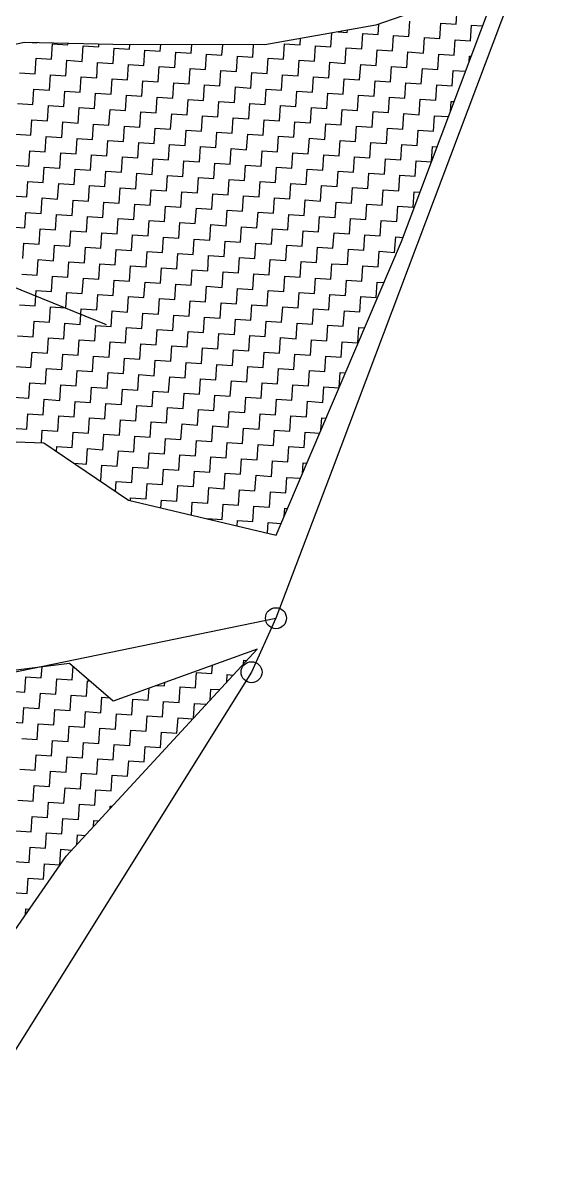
# Model space of a CAD drawing. Header units: metres. Extents: x 286068 to 287358, y 2005630 to 2007098.
# Drawn here: x 287147.8 to 287256.3, y 2006240.5 to 2006479.6 of the extents above; entities that cross this region are included whole.
import ezdxf

# ---------------------------------------------------------------- set-up
doc = ezdxf.new("R2010")
doc.units = ezdxf.units.M
for name, color, linetype in [('POLY_HATCH', 12, 'Continuous'), ('POLY_PARCEL', 6, 'Continuous'), ('V_BOUND_LINE', 7, 'Continuous')]:
    doc.layers.add(name, color=color, linetype=linetype)

msp = doc.modelspace()

# ---------------------------------------------------------------- linework, layer by layer
msp.add_lwpolyline([(287106.98, 2006439.87), (287165.39, 2006416.13)])
for centre in [(287201.12, 2006354.37), (287195.98, 2006343.01)]:
    msp.add_circle(centre, 2.21)
at = {"layer": 'POLY_HATCH'}
for p, q in [((287244.48, 2006486.91), (287222.11, 2006479.09)), ((287227.54, 2006433.61), (287246.22, 2006483.33)), ((287222.11, 2006479.09), (287198.77, 2006474.98)), ((287148.22, 2006475.5), (287110.46, 2006467.5)), ((287166.81, 2006475.08), (287148.22, 2006475.5)), ((287198.77, 2006474.98), (287166.81, 2006475.08)), ((287201.18, 2006371.86), (287227.54, 2006433.61)), ((287139.78, 2006391.71), (287152.29, 2006391.29)), ((287152.29, 2006391.29), (287170.1, 2006379.18)), ((287170.1, 2006379.18), (287201.18, 2006371.86)), ((287156.99, 2006304.29), (287197.16, 2006347.86)), ((287197.16, 2006347.86), (287166.89, 2006336.93)), ((287157.71, 2006344.82), (287116.91, 2006339.84)), ((287166.89, 2006336.93), (287157.71, 2006344.82)), ((287146.25, 2006288.83), (287156.99, 2006304.29))]:
    msp.add_line(p, q, dxfattribs=at)
at = {"layer": 'POLY_HATCH', "linetype": 'Continuous'}
for p, q in [((287239.04, 2006479.31), (287239.25, 2006482.56)), ((287222.61, 2006477.15), (287222.75, 2006479.32)), ((287229.09, 2006476.72), (287229.31, 2006479.96)), ((287235.58, 2006476.29), (287235.79, 2006479.53)), ((287235.79, 2006479.53), (287239.04, 2006479.31)), ((287212.67, 2006474.55), (287212.86, 2006477.46)), ((287214.23, 2006477.7), (287216.13, 2006477.58)), ((287216.13, 2006477.58), (287216.16, 2006478.04)), ((287219.15, 2006474.12), (287219.37, 2006477.36)), ((287219.37, 2006477.36), (287222.61, 2006477.15)), ((287225.64, 2006473.69), (287225.85, 2006476.93)), ((287225.85, 2006476.93), (287229.09, 2006476.72)), ((287242.06, 2006475.86), (287242.28, 2006479.1)), ((287242.28, 2006479.1), (287244.57, 2006478.95)), ((287149.83, 2006475.47), (287150.86, 2006475.4)), ((287150.86, 2006475.4), (287150.86, 2006475.44)), ((287153.89, 2006471.94), (287154.1, 2006475.18)), ((287154.1, 2006475.18), (287157.34, 2006474.97)), ((287157.34, 2006474.97), (287157.37, 2006475.29)), ((287160.37, 2006471.51), (287160.59, 2006474.75)), ((287160.59, 2006474.75), (287163.83, 2006474.54)), ((287163.83, 2006474.54), (287163.87, 2006475.15)), ((287170.31, 2006474.11), (287170.37, 2006475.07)), ((287176.79, 2006473.68), (287176.89, 2006475.05)), ((287183.28, 2006473.25), (287183.4, 2006475.03)), ((287189.76, 2006472.82), (287189.91, 2006475.01)), ((287196.25, 2006472.39), (287196.42, 2006474.99)), ((287202.73, 2006471.96), (287202.94, 2006475.2)), ((287202.94, 2006475.2), (287206.19, 2006474.98)), ((287206.19, 2006474.98), (287206.27, 2006476.3)), ((287209.21, 2006471.52), (287209.43, 2006474.77)), ((287209.43, 2006474.77), (287212.67, 2006474.55)), ((287232.12, 2006473.26), (287232.34, 2006476.5)), ((287232.34, 2006476.5), (287235.58, 2006476.29)), ((287238.6, 2006472.83), (287238.82, 2006476.07)), ((287238.82, 2006476.07), (287242.06, 2006475.86)), ((287150.43, 2006468.92), (287150.64, 2006472.16)), ((287150.64, 2006472.16), (287153.89, 2006471.94)), ((287166.85, 2006471.08), (287167.07, 2006474.32)), ((287167.07, 2006474.32), (287170.31, 2006474.11)), ((287173.34, 2006470.65), (287173.55, 2006473.89)), ((287173.55, 2006473.89), (287176.79, 2006473.68)), ((287179.82, 2006470.22), (287180.04, 2006473.46)), ((287180.04, 2006473.46), (287183.28, 2006473.25)), ((287186.3, 2006469.79), (287186.52, 2006473.03)), ((287186.52, 2006473.03), (287189.76, 2006472.82)), ((287192.79, 2006469.36), (287193, 2006472.6)), ((287193, 2006472.6), (287196.25, 2006472.39)), ((287199.27, 2006468.93), (287199.49, 2006472.17)), ((287199.49, 2006472.17), (287202.73, 2006471.96)), ((287215.7, 2006471.09), (287215.91, 2006474.34)), ((287215.91, 2006474.34), (287219.15, 2006474.12)), ((287222.18, 2006470.66), (287222.4, 2006473.91)), ((287222.4, 2006473.91), (287225.64, 2006473.69)), ((287228.66, 2006470.23), (287228.88, 2006473.48)), ((287228.88, 2006473.48), (287232.12, 2006473.26)), ((287235.15, 2006469.8), (287235.36, 2006473.05)), ((287235.36, 2006473.05), (287238.6, 2006472.83)), ((287241.77, 2006471.5), (287241.85, 2006472.61)), ((287241.85, 2006472.61), (287242.18, 2006472.59)), ((287156.91, 2006468.48), (287157.13, 2006471.73)), ((287157.13, 2006471.73), (287160.37, 2006471.51)), ((287163.4, 2006468.05), (287163.61, 2006471.3)), ((287163.61, 2006471.3), (287166.85, 2006471.08)), ((287169.88, 2006467.62), (287170.1, 2006470.87)), ((287170.1, 2006470.87), (287173.34, 2006470.65)), ((287176.36, 2006467.19), (287176.58, 2006470.44)), ((287176.58, 2006470.44), (287179.82, 2006470.22)), ((287182.85, 2006466.76), (287183.06, 2006470)), ((287183.06, 2006470), (287186.3, 2006469.79)), ((287205.76, 2006468.5), (287205.97, 2006471.74)), ((287205.97, 2006471.74), (287209.21, 2006471.52)), ((287212.24, 2006468.07), (287212.45, 2006471.31)), ((287212.45, 2006471.31), (287215.7, 2006471.09)), ((287218.72, 2006467.64), (287218.94, 2006470.88)), ((287218.94, 2006470.88), (287222.18, 2006470.66)), ((287225.21, 2006467.21), (287225.42, 2006470.45)), ((287225.42, 2006470.45), (287228.66, 2006470.23)), ((287231.69, 2006466.78), (287231.91, 2006470.02)), ((287231.91, 2006470.02), (287235.15, 2006469.8)), ((287147.19, 2006469.13), (287150.43, 2006468.92)), ((287153.46, 2006465.46), (287153.67, 2006468.7)), ((287153.67, 2006468.7), (287156.91, 2006468.48)), ((287159.94, 2006465.03), (287160.16, 2006468.27)), ((287160.16, 2006468.27), (287163.4, 2006468.05)), ((287166.42, 2006464.6), (287166.64, 2006467.84)), ((287166.64, 2006467.84), (287169.88, 2006467.62)), ((287172.91, 2006464.17), (287173.12, 2006467.41)), ((287173.12, 2006467.41), (287176.36, 2006467.19)), ((287189.33, 2006466.33), (287189.55, 2006469.57)), ((287189.55, 2006469.57), (287192.79, 2006469.36)), ((287195.82, 2006465.9), (287196.03, 2006469.14)), ((287196.03, 2006469.14), (287199.27, 2006468.93)), ((287202.3, 2006465.47), (287202.51, 2006468.71)), ((287202.51, 2006468.71), (287205.76, 2006468.5)), ((287208.78, 2006465.04), (287209, 2006468.28)), ((287209, 2006468.28), (287212.24, 2006468.07)), ((287215.27, 2006464.61), (287215.48, 2006467.85)), ((287215.48, 2006467.85), (287218.72, 2006467.64)), ((287221.75, 2006464.18), (287221.97, 2006467.42)), ((287221.97, 2006467.42), (287225.21, 2006467.21)), ((287238.17, 2006466.35), (287238.39, 2006469.59)), ((287238.39, 2006469.59), (287240.99, 2006469.42)), ((287150, 2006462.43), (287150.21, 2006465.67)), ((287150.21, 2006465.67), (287153.46, 2006465.46)), ((287156.48, 2006462), (287156.7, 2006465.24)), ((287156.7, 2006465.24), (287159.94, 2006465.03)), ((287179.39, 2006463.74), (287179.61, 2006466.98)), ((287179.61, 2006466.98), (287182.85, 2006466.76)), ((287185.87, 2006463.31), (287186.09, 2006466.55)), ((287186.09, 2006466.55), (287189.33, 2006466.33)), ((287192.36, 2006462.88), (287192.57, 2006466.12)), ((287192.57, 2006466.12), (287195.82, 2006465.9)), ((287198.84, 2006462.45), (287199.06, 2006465.69)), ((287199.06, 2006465.69), (287202.3, 2006465.47)), ((287205.33, 2006462.01), (287205.54, 2006465.26)), ((287205.54, 2006465.26), (287208.78, 2006465.04)), ((287228.23, 2006463.75), (287228.45, 2006466.99)), ((287228.45, 2006466.99), (287231.69, 2006466.78)), ((287234.72, 2006463.32), (287234.93, 2006466.56)), ((287234.93, 2006466.56), (287238.17, 2006466.35)), ((287146.76, 2006462.65), (287150, 2006462.43)), ((287162.97, 2006461.57), (287163.18, 2006464.81)), ((287163.18, 2006464.81), (287166.42, 2006464.6)), ((287169.45, 2006461.14), (287169.67, 2006464.38)), ((287169.67, 2006464.38), (287172.91, 2006464.17)), ((287175.93, 2006460.71), (287176.15, 2006463.95)), ((287176.15, 2006463.95), (287179.39, 2006463.74)), ((287182.42, 2006460.28), (287182.63, 2006463.52)), ((287182.63, 2006463.52), (287185.87, 2006463.31)), ((287188.9, 2006459.85), (287189.12, 2006463.09)), ((287189.12, 2006463.09), (287192.36, 2006462.88)), ((287195.38, 2006459.42), (287195.6, 2006462.66)), ((287195.6, 2006462.66), (287198.84, 2006462.45)), ((287211.81, 2006461.58), (287212.02, 2006464.83)), ((287212.02, 2006464.83), (287215.27, 2006464.61)), ((287218.29, 2006461.15), (287218.51, 2006464.4)), ((287218.51, 2006464.4), (287221.75, 2006464.18)), ((287224.78, 2006460.72), (287224.99, 2006463.97)), ((287224.99, 2006463.97), (287228.23, 2006463.75)), ((287231.26, 2006460.29), (287231.48, 2006463.53)), ((287231.48, 2006463.53), (287234.72, 2006463.32)), ((287237.82, 2006460.97), (287237.96, 2006463.1)), ((287237.96, 2006463.1), (287238.6, 2006463.06)), ((287153.03, 2006458.97), (287153.24, 2006462.22)), ((287153.24, 2006462.22), (287156.48, 2006462)), ((287159.51, 2006458.54), (287159.72, 2006461.79)), ((287159.72, 2006461.79), (287162.97, 2006461.57)), ((287165.99, 2006458.11), (287166.21, 2006461.36)), ((287166.21, 2006461.36), (287169.45, 2006461.14)), ((287172.48, 2006457.68), (287172.69, 2006460.92)), ((287172.69, 2006460.92), (287175.93, 2006460.71)), ((287178.96, 2006457.25), (287179.18, 2006460.49)), ((287179.18, 2006460.49), (287182.42, 2006460.28)), ((287201.87, 2006458.99), (287202.08, 2006462.23)), ((287202.08, 2006462.23), (287205.33, 2006462.01)), ((287208.35, 2006458.56), (287208.57, 2006461.8)), ((287208.57, 2006461.8), (287211.81, 2006461.58)), ((287214.84, 2006458.13), (287215.05, 2006461.37)), ((287215.05, 2006461.37), (287218.29, 2006461.15)), ((287221.32, 2006457.7), (287221.53, 2006460.94)), ((287221.53, 2006460.94), (287224.78, 2006460.72)), ((287227.8, 2006457.27), (287228.02, 2006460.51)), ((287228.02, 2006460.51), (287231.26, 2006460.29)), ((287149.57, 2006455.95), (287149.78, 2006459.19)), ((287149.78, 2006459.19), (287153.03, 2006458.97)), ((287156.05, 2006455.52), (287156.27, 2006458.76)), ((287156.27, 2006458.76), (287159.51, 2006458.54)), ((287162.54, 2006455.09), (287162.75, 2006458.33)), ((287162.75, 2006458.33), (287165.99, 2006458.11)), ((287169.02, 2006454.66), (287169.23, 2006457.9)), ((287169.23, 2006457.9), (287172.48, 2006457.68)), ((287185.44, 2006456.82), (287185.66, 2006460.06)), ((287185.66, 2006460.06), (287188.9, 2006459.85)), ((287191.93, 2006456.39), (287192.14, 2006459.63)), ((287192.14, 2006459.63), (287195.38, 2006459.42)), ((287198.41, 2006455.96), (287198.63, 2006459.2)), ((287198.63, 2006459.2), (287201.87, 2006458.99)), ((287204.9, 2006455.53), (287205.11, 2006458.77)), ((287205.11, 2006458.77), (287208.35, 2006458.56)), ((287211.38, 2006455.1), (287211.59, 2006458.34)), ((287211.59, 2006458.34), (287214.84, 2006458.13)), ((287217.86, 2006454.67), (287218.08, 2006457.91)), ((287218.08, 2006457.91), (287221.32, 2006457.7)), ((287234.29, 2006456.84), (287234.5, 2006460.08)), ((287234.5, 2006460.08), (287237.41, 2006459.88)), ((287146.33, 2006456.16), (287149.57, 2006455.95)), ((287152.6, 2006452.49), (287152.81, 2006455.73)), ((287152.81, 2006455.73), (287156.05, 2006455.52)), ((287175.5, 2006454.23), (287175.72, 2006457.47)), ((287175.72, 2006457.47), (287178.96, 2006457.25)), ((287181.99, 2006453.8), (287182.2, 2006457.04)), ((287182.2, 2006457.04), (287185.44, 2006456.82)), ((287188.47, 2006453.37), (287188.69, 2006456.61)), ((287188.69, 2006456.61), (287191.93, 2006456.39)), ((287194.95, 2006452.93), (287195.17, 2006456.18)), ((287195.17, 2006456.18), (287198.41, 2006455.96)), ((287201.44, 2006452.5), (287201.65, 2006455.75)), ((287201.65, 2006455.75), (287204.9, 2006455.53)), ((287207.92, 2006452.07), (287208.14, 2006455.32)), ((287208.14, 2006455.32), (287211.38, 2006455.1)), ((287224.35, 2006454.24), (287224.56, 2006457.48)), ((287224.56, 2006457.48), (287227.8, 2006457.27)), ((287230.83, 2006453.81), (287231.04, 2006457.05)), ((287231.04, 2006457.05), (287234.29, 2006456.84)), ((287159.08, 2006452.06), (287159.29, 2006455.3)), ((287159.29, 2006455.3), (287162.54, 2006455.09)), ((287165.56, 2006451.63), (287165.78, 2006454.87)), ((287165.78, 2006454.87), (287169.02, 2006454.66)), ((287172.05, 2006451.2), (287172.26, 2006454.44)), ((287172.26, 2006454.44), (287175.5, 2006454.23)), ((287178.53, 2006450.77), (287178.75, 2006454.01)), ((287178.75, 2006454.01), (287181.99, 2006453.8)), ((287185.01, 2006450.34), (287185.23, 2006453.58)), ((287185.23, 2006453.58), (287188.47, 2006453.37)), ((287191.5, 2006449.91), (287191.71, 2006453.15)), ((287191.71, 2006453.15), (287194.95, 2006452.93)), ((287214.41, 2006451.64), (287214.62, 2006454.89)), ((287214.62, 2006454.89), (287217.86, 2006454.67)), ((287220.89, 2006451.21), (287221.1, 2006454.46)), ((287221.1, 2006454.46), (287224.35, 2006454.24)), ((287227.37, 2006450.78), (287227.59, 2006454.02)), ((287227.59, 2006454.02), (287230.83, 2006453.81)), ((287233.86, 2006450.44), (287234.07, 2006453.59)), ((287234.07, 2006453.59), (287235.02, 2006453.53)), ((287149.14, 2006449.46), (287149.35, 2006452.71)), ((287149.35, 2006452.71), (287152.6, 2006452.49)), ((287155.62, 2006449.03), (287155.84, 2006452.28)), ((287155.84, 2006452.28), (287159.08, 2006452.06)), ((287162.11, 2006448.6), (287162.32, 2006451.85)), ((287162.32, 2006451.85), (287165.56, 2006451.63)), ((287168.59, 2006448.17), (287168.8, 2006451.41)), ((287168.8, 2006451.41), (287172.05, 2006451.2)), ((287175.07, 2006447.74), (287175.29, 2006450.98)), ((287175.29, 2006450.98), (287178.53, 2006450.77)), ((287181.56, 2006447.31), (287181.77, 2006450.55)), ((287181.77, 2006450.55), (287185.01, 2006450.34)), ((287197.98, 2006449.48), (287198.2, 2006452.72)), ((287198.2, 2006452.72), (287201.44, 2006452.5)), ((287204.46, 2006449.05), (287204.68, 2006452.29)), ((287204.68, 2006452.29), (287207.92, 2006452.07)), ((287210.95, 2006448.62), (287211.16, 2006451.86)), ((287211.16, 2006451.86), (287214.41, 2006451.64)), ((287217.43, 2006448.19), (287217.65, 2006451.43)), ((287217.65, 2006451.43), (287220.89, 2006451.21)), ((287223.92, 2006447.76), (287224.13, 2006451)), ((287224.13, 2006451), (287227.37, 2006450.78)), ((287230.4, 2006447.33), (287230.61, 2006450.57)), ((287230.61, 2006450.57), (287233.83, 2006450.35)), ((287145.9, 2006449.68), (287149.14, 2006449.46)), ((287152.16, 2006446.01), (287152.38, 2006449.25)), ((287152.38, 2006449.25), (287155.62, 2006449.03)), ((287158.65, 2006445.58), (287158.86, 2006448.82)), ((287158.86, 2006448.82), (287162.11, 2006448.6)), ((287165.13, 2006445.15), (287165.35, 2006448.39)), ((287165.35, 2006448.39), (287168.59, 2006448.17)), ((287188.04, 2006446.88), (287188.26, 2006450.12)), ((287188.26, 2006450.12), (287191.5, 2006449.91)), ((287194.52, 2006446.45), (287194.74, 2006449.69)), ((287194.74, 2006449.69), (287197.98, 2006449.48)), ((287201.01, 2006446.02), (287201.22, 2006449.26)), ((287201.22, 2006449.26), (287204.46, 2006449.05)), ((287207.49, 2006445.59), (287207.71, 2006448.83)), ((287207.71, 2006448.83), (287210.95, 2006448.62)), ((287213.97, 2006445.16), (287214.19, 2006448.4)), ((287214.19, 2006448.4), (287217.43, 2006448.19)), ((287148.71, 2006442.98), (287148.92, 2006446.22)), ((287148.92, 2006446.22), (287152.16, 2006446.01)), ((287155.19, 2006442.55), (287155.41, 2006445.79)), ((287155.41, 2006445.79), (287158.65, 2006445.58)), ((287171.62, 2006444.72), (287171.83, 2006447.96)), ((287171.83, 2006447.96), (287175.07, 2006447.74)), ((287178.1, 2006444.29), (287178.31, 2006447.53)), ((287178.31, 2006447.53), (287181.56, 2006447.31)), ((287184.58, 2006443.85), (287184.8, 2006447.1)), ((287184.8, 2006447.1), (287188.04, 2006446.88)), ((287191.07, 2006443.42), (287191.28, 2006446.67)), ((287191.28, 2006446.67), (287194.52, 2006446.45)), ((287197.55, 2006442.99), (287197.77, 2006446.24)), ((287197.77, 2006446.24), (287201.01, 2006446.02)), ((287204.03, 2006442.56), (287204.25, 2006445.81)), ((287204.25, 2006445.81), (287207.49, 2006445.59)), ((287220.46, 2006444.73), (287220.67, 2006447.97)), ((287220.67, 2006447.97), (287223.92, 2006447.76)), ((287226.94, 2006444.3), (287227.16, 2006447.54)), ((287227.16, 2006447.54), (287230.4, 2006447.33)), ((287161.68, 2006442.12), (287161.89, 2006445.36)), ((287161.89, 2006445.36), (287165.13, 2006445.15)), ((287168.16, 2006441.69), (287168.37, 2006444.93)), ((287168.37, 2006444.93), (287171.62, 2006444.72)), ((287174.64, 2006441.26), (287174.86, 2006444.5)), ((287174.86, 2006444.5), (287178.1, 2006444.29)), ((287181.13, 2006440.83), (287181.34, 2006444.07)), ((287181.34, 2006444.07), (287184.58, 2006443.85)), ((287187.61, 2006440.4), (287187.83, 2006443.64)), ((287187.83, 2006443.64), (287191.07, 2006443.42)), ((287210.52, 2006442.13), (287210.73, 2006445.38)), ((287210.73, 2006445.38), (287213.97, 2006445.16)), ((287217, 2006441.7), (287217.22, 2006444.94)), ((287217.22, 2006444.94), (287220.46, 2006444.73)), ((287223.49, 2006441.27), (287223.7, 2006444.51)), ((287223.7, 2006444.51), (287226.94, 2006444.3)), ((287229.97, 2006440.84), (287230.18, 2006444.08)), ((287230.18, 2006444.08), (287231.44, 2006444)), ((287145.47, 2006443.2), (287148.71, 2006442.98)), ((287151.73, 2006439.52), (287151.95, 2006442.77)), ((287151.95, 2006442.77), (287155.19, 2006442.55)), ((287158.22, 2006439.09), (287158.43, 2006442.33)), ((287158.43, 2006442.33), (287161.68, 2006442.12)), ((287164.7, 2006438.66), (287164.92, 2006441.9)), ((287164.92, 2006441.9), (287168.16, 2006441.69)), ((287171.19, 2006438.23), (287171.4, 2006441.47)), ((287171.4, 2006441.47), (287174.64, 2006441.26)), ((287177.67, 2006437.8), (287177.88, 2006441.04)), ((287177.88, 2006441.04), (287181.13, 2006440.83)), ((287194.09, 2006439.97), (287194.31, 2006443.21)), ((287194.31, 2006443.21), (287197.55, 2006442.99)), ((287200.58, 2006439.54), (287200.79, 2006442.78)), ((287200.79, 2006442.78), (287204.03, 2006442.56)), ((287207.06, 2006439.11), (287207.28, 2006442.35)), ((287207.28, 2006442.35), (287210.52, 2006442.13)), ((287213.54, 2006438.68), (287213.76, 2006441.92)), ((287213.76, 2006441.92), (287217, 2006441.7)), ((287220.03, 2006438.25), (287220.24, 2006441.49)), ((287220.24, 2006441.49), (287223.49, 2006441.27)), ((287226.51, 2006437.82), (287226.73, 2006441.06)), ((287226.73, 2006441.06), (287229.97, 2006440.84)), ((287148.28, 2006436.5), (287148.49, 2006439.74)), ((287148.49, 2006439.74), (287151.73, 2006439.52)), ((287154.76, 2006436.07), (287154.98, 2006439.31)), ((287154.98, 2006439.31), (287158.22, 2006439.09)), ((287161.24, 2006435.64), (287161.46, 2006438.88)), ((287161.46, 2006438.88), (287164.7, 2006438.66)), ((287184.15, 2006437.37), (287184.37, 2006440.61)), ((287184.37, 2006440.61), (287187.61, 2006440.4)), ((287190.64, 2006436.94), (287190.85, 2006440.18)), ((287190.85, 2006440.18), (287194.09, 2006439.97)), ((287197.12, 2006436.51), (287197.34, 2006439.75)), ((287197.34, 2006439.75), (287200.58, 2006439.54)), ((287203.6, 2006436.08), (287203.82, 2006439.32)), ((287203.82, 2006439.32), (287207.06, 2006439.11)), ((287210.09, 2006435.65), (287210.3, 2006438.89)), ((287210.3, 2006438.89), (287213.54, 2006438.68)), ((287145.04, 2006436.71), (287148.28, 2006436.5)), ((287151.3, 2006433.04), (287151.52, 2006436.28)), ((287151.52, 2006436.28), (287154.76, 2006436.07)), ((287167.73, 2006435.21), (287167.94, 2006438.45)), ((287167.94, 2006438.45), (287171.19, 2006438.23)), ((287174.21, 2006434.78), (287174.43, 2006438.02)), ((287174.43, 2006438.02), (287177.67, 2006437.8)), ((287180.7, 2006434.34), (287180.91, 2006437.59)), ((287180.91, 2006437.59), (287184.15, 2006437.37)), ((287187.18, 2006433.91), (287187.39, 2006437.16)), ((287187.39, 2006437.16), (287190.64, 2006436.94)), ((287193.66, 2006433.48), (287193.88, 2006436.73)), ((287193.88, 2006436.73), (287197.12, 2006436.51)), ((287200.15, 2006433.05), (287200.36, 2006436.3)), ((287200.36, 2006436.3), (287203.6, 2006436.08)), ((287216.57, 2006435.22), (287216.79, 2006438.46)), ((287216.79, 2006438.46), (287220.03, 2006438.25)), ((287223.05, 2006434.79), (287223.27, 2006438.03)), ((287223.27, 2006438.03), (287226.51, 2006437.82)), ((287157.79, 2006432.61), (287158, 2006435.85)), ((287158, 2006435.85), (287161.24, 2006435.64)), ((287164.27, 2006432.18), (287164.49, 2006435.42)), ((287164.49, 2006435.42), (287167.73, 2006435.21)), ((287170.76, 2006431.75), (287170.97, 2006434.99)), ((287170.97, 2006434.99), (287174.21, 2006434.78)), ((287177.24, 2006431.32), (287177.45, 2006434.56)), ((287177.45, 2006434.56), (287180.7, 2006434.34)), ((287183.72, 2006430.89), (287183.94, 2006434.13)), ((287183.94, 2006434.13), (287187.18, 2006433.91)), ((287206.63, 2006432.62), (287206.85, 2006435.86)), ((287206.85, 2006435.86), (287210.09, 2006435.65)), ((287213.11, 2006432.19), (287213.33, 2006435.43)), ((287213.33, 2006435.43), (287216.57, 2006435.22)), ((287219.6, 2006431.76), (287219.81, 2006435)), ((287219.81, 2006435), (287223.05, 2006434.79)), ((287226.08, 2006431.33), (287226.3, 2006434.57)), ((287226.3, 2006434.57), (287227.86, 2006434.47)), ((287147.85, 2006430.01), (287148.06, 2006433.25)), ((287148.06, 2006433.25), (287151.3, 2006433.04)), ((287154.33, 2006429.58), (287154.55, 2006432.82)), ((287154.55, 2006432.82), (287157.79, 2006432.61)), ((287160.81, 2006429.15), (287161.03, 2006432.39)), ((287161.03, 2006432.39), (287164.27, 2006432.18)), ((287167.3, 2006428.72), (287167.51, 2006431.96)), ((287167.51, 2006431.96), (287170.76, 2006431.75)), ((287173.78, 2006428.29), (287174, 2006431.53)), ((287174, 2006431.53), (287177.24, 2006431.32)), ((287190.21, 2006430.46), (287190.42, 2006433.7)), ((287190.42, 2006433.7), (287193.66, 2006433.48)), ((287196.69, 2006430.03), (287196.9, 2006433.27)), ((287196.9, 2006433.27), (287200.15, 2006433.05)), ((287203.17, 2006429.6), (287203.39, 2006432.84)), ((287203.39, 2006432.84), (287206.63, 2006432.62)), ((287209.66, 2006429.17), (287209.87, 2006432.41)), ((287209.87, 2006432.41), (287213.11, 2006432.19)), ((287216.14, 2006428.74), (287216.36, 2006431.98)), ((287216.36, 2006431.98), (287219.6, 2006431.76)), ((287222.62, 2006428.31), (287222.84, 2006431.55)), ((287222.84, 2006431.55), (287226.08, 2006431.33)), ((287150.87, 2006426.56), (287151.09, 2006429.8)), ((287151.09, 2006429.8), (287154.33, 2006429.58)), ((287157.36, 2006426.13), (287157.57, 2006429.37)), ((287157.57, 2006429.37), (287160.81, 2006429.15)), ((287180.27, 2006427.86), (287180.48, 2006431.1)), ((287180.48, 2006431.1), (287183.72, 2006430.89)), ((287186.75, 2006427.43), (287186.96, 2006430.67)), ((287186.96, 2006430.67), (287190.21, 2006430.46)), ((287193.23, 2006427), (287193.45, 2006430.24)), ((287193.45, 2006430.24), (287196.69, 2006430.03)), ((287199.72, 2006426.57), (287199.93, 2006429.81)), ((287199.93, 2006429.81), (287203.17, 2006429.6)), ((287206.2, 2006426.14), (287206.42, 2006429.38)), ((287206.42, 2006429.38), (287209.66, 2006429.17)), ((287147.63, 2006426.77), (287150.87, 2006426.56)), ((287163.84, 2006425.7), (287164.06, 2006428.94)), ((287164.06, 2006428.94), (287167.3, 2006428.72)), ((287170.32, 2006425.26), (287170.54, 2006428.51)), ((287170.54, 2006428.51), (287173.78, 2006428.29)), ((287176.81, 2006424.83), (287177.02, 2006428.08)), ((287177.02, 2006428.08), (287180.27, 2006427.86)), ((287183.29, 2006424.4), (287183.51, 2006427.65)), ((287183.51, 2006427.65), (287186.75, 2006427.43)), ((287189.78, 2006423.97), (287189.99, 2006427.22)), ((287189.99, 2006427.22), (287193.23, 2006427)), ((287196.26, 2006423.54), (287196.47, 2006426.78)), ((287196.47, 2006426.78), (287199.72, 2006426.57)), ((287212.68, 2006425.71), (287212.9, 2006428.95)), ((287212.9, 2006428.95), (287216.14, 2006428.74)), ((287219.17, 2006425.28), (287219.38, 2006428.52)), ((287219.38, 2006428.52), (287222.62, 2006428.31)), ((287153.9, 2006423.1), (287154.12, 2006426.34)), ((287154.12, 2006426.34), (287157.36, 2006426.13)), ((287160.38, 2006422.67), (287160.6, 2006425.91)), ((287160.6, 2006425.91), (287163.84, 2006425.7)), ((287166.87, 2006422.24), (287167.08, 2006425.48)), ((287167.08, 2006425.48), (287170.32, 2006425.26)), ((287173.35, 2006421.81), (287173.57, 2006425.05)), ((287173.57, 2006425.05), (287176.81, 2006424.83)), ((287179.83, 2006421.38), (287180.05, 2006424.62)), ((287180.05, 2006424.62), (287183.29, 2006424.4)), ((287202.74, 2006423.11), (287202.96, 2006426.35)), ((287202.96, 2006426.35), (287206.2, 2006426.14)), ((287209.23, 2006422.68), (287209.44, 2006425.92)), ((287209.44, 2006425.92), (287212.68, 2006425.71)), ((287215.71, 2006422.25), (287215.93, 2006425.49)), ((287215.93, 2006425.49), (287219.17, 2006425.28)), ((287222.19, 2006421.82), (287222.41, 2006425.06)), ((287222.41, 2006425.06), (287223.85, 2006424.97)), ((287150.44, 2006420.07), (287150.66, 2006423.31)), ((287150.66, 2006423.31), (287153.9, 2006423.1)), ((287156.93, 2006419.64), (287157.14, 2006422.88)), ((287157.14, 2006422.88), (287160.38, 2006422.67)), ((287163.41, 2006419.21), (287163.63, 2006422.45)), ((287163.63, 2006422.45), (287166.87, 2006422.24)), ((287169.89, 2006418.78), (287170.11, 2006422.02)), ((287170.11, 2006422.02), (287173.35, 2006421.81)), ((287186.32, 2006420.95), (287186.53, 2006424.19)), ((287186.53, 2006424.19), (287189.78, 2006423.97)), ((287192.8, 2006420.52), (287193.02, 2006423.76)), ((287193.02, 2006423.76), (287196.26, 2006423.54)), ((287199.29, 2006420.09), (287199.5, 2006423.33)), ((287199.5, 2006423.33), (287202.74, 2006423.11)), ((287205.77, 2006419.66), (287205.98, 2006422.9)), ((287205.98, 2006422.9), (287209.23, 2006422.68)), ((287212.25, 2006419.23), (287212.47, 2006422.47)), ((287212.47, 2006422.47), (287215.71, 2006422.25)), ((287218.74, 2006418.79), (287218.95, 2006422.04)), ((287218.95, 2006422.04), (287222.19, 2006421.82)), ((287147.2, 2006420.29), (287150.44, 2006420.07)), ((287153.47, 2006416.62), (287153.69, 2006419.86)), ((287153.69, 2006419.86), (287156.93, 2006419.64)), ((287176.38, 2006418.35), (287176.59, 2006421.59)), ((287176.59, 2006421.59), (287179.83, 2006421.38)), ((287182.86, 2006417.92), (287183.08, 2006421.16)), ((287183.08, 2006421.16), (287186.32, 2006420.95)), ((287189.35, 2006417.49), (287189.56, 2006420.73)), ((287189.56, 2006420.73), (287192.8, 2006420.52)), ((287195.83, 2006417.06), (287196.04, 2006420.3)), ((287196.04, 2006420.3), (287199.29, 2006420.09)), ((287202.31, 2006416.63), (287202.53, 2006419.87)), ((287202.53, 2006419.87), (287205.77, 2006419.66)), ((287159.95, 2006416.18), (287160.17, 2006419.43)), ((287160.17, 2006419.43), (287163.41, 2006419.21)), ((287166.44, 2006415.75), (287166.65, 2006419)), ((287166.65, 2006419), (287169.89, 2006418.78)), ((287172.92, 2006415.32), (287173.14, 2006418.57)), ((287173.14, 2006418.57), (287176.38, 2006418.35)), ((287179.4, 2006414.89), (287179.62, 2006418.14)), ((287179.62, 2006418.14), (287182.86, 2006417.92)), ((287185.89, 2006414.46), (287186.1, 2006417.71)), ((287186.1, 2006417.71), (287189.35, 2006417.49)), ((287192.37, 2006414.03), (287192.59, 2006417.27)), ((287192.59, 2006417.27), (287195.83, 2006417.06)), ((287208.8, 2006416.2), (287209.01, 2006419.44)), ((287209.01, 2006419.44), (287212.25, 2006419.23)), ((287215.28, 2006415.77), (287215.5, 2006419.01)), ((287215.5, 2006419.01), (287218.74, 2006418.79)), ((287150.01, 2006413.59), (287150.23, 2006416.83)), ((287150.23, 2006416.83), (287153.47, 2006416.62)), ((287156.5, 2006413.16), (287156.71, 2006416.4)), ((287156.71, 2006416.4), (287159.95, 2006416.18)), ((287162.98, 2006412.73), (287163.2, 2006415.97)), ((287163.2, 2006415.97), (287166.44, 2006415.75)), ((287169.46, 2006412.3), (287169.68, 2006415.54)), ((287169.68, 2006415.54), (287172.92, 2006415.32)), ((287175.95, 2006411.87), (287176.16, 2006415.11)), ((287176.16, 2006415.11), (287179.4, 2006414.89)), ((287182.43, 2006411.44), (287182.65, 2006414.68)), ((287182.65, 2006414.68), (287185.89, 2006414.46)), ((287198.86, 2006413.6), (287199.07, 2006416.84)), ((287199.07, 2006416.84), (287202.31, 2006416.63)), ((287205.34, 2006413.17), (287205.55, 2006416.41)), ((287205.55, 2006416.41), (287208.8, 2006416.2)), ((287211.82, 2006412.74), (287212.04, 2006415.98)), ((287212.04, 2006415.98), (287215.28, 2006415.77)), ((287218.31, 2006412.31), (287218.52, 2006415.55)), ((287218.52, 2006415.55), (287219.8, 2006415.47)), ((287146.77, 2006413.8), (287150.01, 2006413.59)), ((287153.04, 2006410.13), (287153.25, 2006413.37)), ((287153.25, 2006413.37), (287156.5, 2006413.16)), ((287159.52, 2006409.7), (287159.74, 2006412.94)), ((287159.74, 2006412.94), (287162.98, 2006412.73)), ((287166.01, 2006409.27), (287166.22, 2006412.51)), ((287166.22, 2006412.51), (287169.46, 2006412.3)), ((287188.91, 2006411.01), (287189.13, 2006414.25)), ((287189.13, 2006414.25), (287192.37, 2006414.03)), ((287195.4, 2006410.58), (287195.61, 2006413.82)), ((287195.61, 2006413.82), (287198.86, 2006413.6)), ((287201.88, 2006410.15), (287202.1, 2006413.39)), ((287202.1, 2006413.39), (287205.34, 2006413.17)), ((287208.37, 2006409.71), (287208.58, 2006412.96)), ((287208.58, 2006412.96), (287211.82, 2006412.74)), ((287214.85, 2006409.28), (287215.06, 2006412.53)), ((287215.06, 2006412.53), (287218.31, 2006412.31)), ((287149.58, 2006407.11), (287149.8, 2006410.35)), ((287149.8, 2006410.35), (287153.04, 2006410.13)), ((287156.07, 2006406.67), (287156.28, 2006409.92)), ((287156.28, 2006409.92), (287159.52, 2006409.7)), ((287172.49, 2006408.84), (287172.71, 2006412.08)), ((287172.71, 2006412.08), (287175.95, 2006411.87)), ((287178.97, 2006408.41), (287179.19, 2006411.65)), ((287179.19, 2006411.65), (287182.43, 2006411.44)), ((287185.46, 2006407.98), (287185.67, 2006411.22)), ((287185.67, 2006411.22), (287188.91, 2006411.01)), ((287191.94, 2006407.55), (287192.16, 2006410.79)), ((287192.16, 2006410.79), (287195.4, 2006410.58)), ((287198.43, 2006407.12), (287198.64, 2006410.36)), ((287198.64, 2006410.36), (287201.88, 2006410.15)), ((287204.91, 2006406.69), (287205.12, 2006409.93)), ((287205.12, 2006409.93), (287208.37, 2006409.71)), ((287162.55, 2006406.24), (287162.76, 2006409.49)), ((287162.76, 2006409.49), (287166.01, 2006409.27)), ((287169.03, 2006405.81), (287169.25, 2006409.06)), ((287169.25, 2006409.06), (287172.49, 2006408.84)), ((287175.52, 2006405.38), (287175.73, 2006408.63)), ((287175.73, 2006408.63), (287178.97, 2006408.41)), ((287182, 2006404.95), (287182.22, 2006408.19)), ((287182.22, 2006408.19), (287185.46, 2006407.98)), ((287188.48, 2006404.52), (287188.7, 2006407.76)), ((287188.7, 2006407.76), (287191.94, 2006407.55)), ((287211.39, 2006406.26), (287211.61, 2006409.5)), ((287211.61, 2006409.5), (287214.85, 2006409.28)), ((287146.34, 2006407.32), (287149.58, 2006407.11)), ((287152.61, 2006403.65), (287152.82, 2006406.89)), ((287152.82, 2006406.89), (287156.07, 2006406.67)), ((287159.09, 2006403.22), (287159.31, 2006406.46)), ((287159.31, 2006406.46), (287162.55, 2006406.24)), ((287165.58, 2006402.79), (287165.79, 2006406.03)), ((287165.79, 2006406.03), (287169.03, 2006405.81)), ((287172.06, 2006402.36), (287172.28, 2006405.6)), ((287172.28, 2006405.6), (287175.52, 2006405.38)), ((287178.54, 2006401.93), (287178.76, 2006405.17)), ((287178.76, 2006405.17), (287182, 2006404.95)), ((287194.97, 2006404.09), (287195.18, 2006407.33)), ((287195.18, 2006407.33), (287198.43, 2006407.12)), ((287201.45, 2006403.66), (287201.67, 2006406.9)), ((287201.67, 2006406.9), (287204.91, 2006406.69)), ((287207.94, 2006403.23), (287208.15, 2006406.47)), ((287208.15, 2006406.47), (287211.39, 2006406.26)), ((287214.42, 2006402.89), (287214.63, 2006406.04)), ((287214.63, 2006406.04), (287215.74, 2006405.97)), ((287149.15, 2006400.62), (287149.37, 2006403.86)), ((287149.37, 2006403.86), (287152.61, 2006403.65)), ((287155.64, 2006400.19), (287155.85, 2006403.43)), ((287155.85, 2006403.43), (287159.09, 2006403.22)), ((287162.12, 2006399.76), (287162.33, 2006403)), ((287162.33, 2006403), (287165.58, 2006402.79)), ((287185.03, 2006401.5), (287185.24, 2006404.74)), ((287185.24, 2006404.74), (287188.48, 2006404.52)), ((287191.51, 2006401.07), (287191.73, 2006404.31)), ((287191.73, 2006404.31), (287194.97, 2006404.09)), ((287197.99, 2006400.64), (287198.21, 2006403.88)), ((287198.21, 2006403.88), (287201.45, 2006403.66)), ((287204.48, 2006400.2), (287204.69, 2006403.45)), ((287204.69, 2006403.45), (287207.94, 2006403.23)), ((287210.96, 2006399.77), (287211.18, 2006403.02)), ((287211.18, 2006403.02), (287214.39, 2006402.8)), ((287145.91, 2006400.84), (287149.15, 2006400.62)), ((287152.18, 2006397.16), (287152.39, 2006400.41)), ((287152.39, 2006400.41), (287155.64, 2006400.19)), ((287168.6, 2006399.33), (287168.82, 2006402.57)), ((287168.82, 2006402.57), (287172.06, 2006402.36)), ((287175.09, 2006398.9), (287175.3, 2006402.14)), ((287175.3, 2006402.14), (287178.54, 2006401.93)), ((287181.57, 2006398.47), (287181.79, 2006401.71)), ((287181.79, 2006401.71), (287185.03, 2006401.5)), ((287188.05, 2006398.04), (287188.27, 2006401.28)), ((287188.27, 2006401.28), (287191.51, 2006401.07)), ((287194.54, 2006397.61), (287194.75, 2006400.85)), ((287194.75, 2006400.85), (287197.99, 2006400.64)), ((287201.02, 2006397.18), (287201.24, 2006400.42)), ((287201.24, 2006400.42), (287204.48, 2006400.2)), ((287158.66, 2006396.73), (287158.88, 2006399.98)), ((287158.88, 2006399.98), (287162.12, 2006399.76)), ((287165.15, 2006396.3), (287165.36, 2006399.55)), ((287165.36, 2006399.55), (287168.6, 2006399.33)), ((287171.63, 2006395.87), (287171.84, 2006399.11)), ((287171.84, 2006399.11), (287175.09, 2006398.9)), ((287178.11, 2006395.44), (287178.33, 2006398.68)), ((287178.33, 2006398.68), (287181.57, 2006398.47)), ((287184.6, 2006395.01), (287184.81, 2006398.25)), ((287184.81, 2006398.25), (287188.05, 2006398.04)), ((287207.51, 2006396.75), (287207.72, 2006399.99)), ((287207.72, 2006399.99), (287210.96, 2006399.77)), ((287148.72, 2006394.14), (287148.94, 2006397.38)), ((287148.94, 2006397.38), (287152.18, 2006397.16)), ((287155.21, 2006393.71), (287155.42, 2006396.95)), ((287155.42, 2006396.95), (287158.66, 2006396.73)), ((287161.69, 2006393.28), (287161.9, 2006396.52)), ((287161.9, 2006396.52), (287165.15, 2006396.3)), ((287168.17, 2006392.85), (287168.39, 2006396.09)), ((287168.39, 2006396.09), (287171.63, 2006395.87)), ((287174.66, 2006392.42), (287174.87, 2006395.66)), ((287174.87, 2006395.66), (287178.11, 2006395.44)), ((287191.08, 2006394.58), (287191.3, 2006397.82)), ((287191.3, 2006397.82), (287194.54, 2006397.61)), ((287197.56, 2006394.15), (287197.78, 2006397.39)), ((287197.78, 2006397.39), (287201.02, 2006397.18)), ((287204.05, 2006393.72), (287204.26, 2006396.96)), ((287204.26, 2006396.96), (287207.51, 2006396.75)), ((287210.57, 2006393.85), (287210.75, 2006396.53)), ((287210.75, 2006396.53), (287211.69, 2006396.47)), ((287145.48, 2006394.35), (287148.72, 2006394.14)), ((287151.79, 2006391.3), (287151.96, 2006393.92)), ((287151.96, 2006393.92), (287155.21, 2006393.71)), ((287158.23, 2006390.25), (287158.45, 2006393.49)), ((287158.45, 2006393.49), (287161.69, 2006393.28)), ((287181.14, 2006391.99), (287181.36, 2006395.23)), ((287181.36, 2006395.23), (287184.6, 2006395.01)), ((287187.62, 2006391.56), (287187.84, 2006394.8)), ((287187.84, 2006394.8), (287191.08, 2006394.58)), ((287194.11, 2006391.12), (287194.32, 2006394.37)), ((287194.32, 2006394.37), (287197.56, 2006394.15)), ((287200.59, 2006390.69), (287200.81, 2006393.94)), ((287200.81, 2006393.94), (287204.05, 2006393.72)), ((287207.07, 2006390.26), (287207.29, 2006393.51)), ((287207.29, 2006393.51), (287210.33, 2006393.3)), ((287164.72, 2006389.82), (287164.93, 2006393.06)), ((287164.93, 2006393.06), (287168.17, 2006392.85)), ((287171.2, 2006389.39), (287171.41, 2006392.63)), ((287171.41, 2006392.63), (287174.66, 2006392.42)), ((287177.68, 2006388.96), (287177.9, 2006392.2)), ((287177.9, 2006392.2), (287181.14, 2006391.99)), ((287184.17, 2006388.53), (287184.38, 2006391.77)), ((287184.38, 2006391.77), (287187.62, 2006391.56)), ((287190.65, 2006388.1), (287190.87, 2006391.34)), ((287190.87, 2006391.34), (287194.11, 2006391.12)), ((287197.13, 2006387.67), (287197.35, 2006390.91)), ((287197.35, 2006390.91), (287200.59, 2006390.69)), ((287154.93, 2006389.5), (287154.99, 2006390.47)), ((287154.99, 2006390.47), (287158.23, 2006390.25)), ((287161.26, 2006386.79), (287161.47, 2006390.04)), ((287161.47, 2006390.04), (287164.72, 2006389.82)), ((287167.74, 2006386.36), (287167.96, 2006389.6)), ((287167.96, 2006389.6), (287171.2, 2006389.39)), ((287174.23, 2006385.93), (287174.44, 2006389.17)), ((287174.44, 2006389.17), (287177.68, 2006388.96)), ((287180.71, 2006385.5), (287180.92, 2006388.74)), ((287180.92, 2006388.74), (287184.17, 2006388.53)), ((287203.62, 2006387.24), (287203.83, 2006390.48)), ((287203.83, 2006390.48), (287207.07, 2006390.26)), ((287158.65, 2006386.97), (287161.26, 2006386.79)), ((287164.29, 2006383.34), (287164.5, 2006386.58)), ((287164.5, 2006386.58), (287167.74, 2006386.36)), ((287170.77, 2006382.91), (287170.98, 2006386.15)), ((287170.98, 2006386.15), (287174.23, 2006385.93)), ((287187.19, 2006385.07), (287187.41, 2006388.31)), ((287187.41, 2006388.31), (287190.65, 2006388.1)), ((287193.68, 2006384.64), (287193.89, 2006387.88)), ((287193.89, 2006387.88), (287197.13, 2006387.67)), ((287200.16, 2006384.21), (287200.38, 2006387.45)), ((287200.38, 2006387.45), (287203.62, 2006387.24)), ((287206.71, 2006384.82), (287206.86, 2006387.02)), ((287206.86, 2006387.02), (287207.63, 2006386.97)), ((287177.25, 2006382.48), (287177.47, 2006385.72)), ((287177.47, 2006385.72), (287180.71, 2006385.5)), ((287183.74, 2006382.04), (287183.95, 2006385.29)), ((287183.95, 2006385.29), (287187.19, 2006385.07)), ((287190.22, 2006381.61), (287190.44, 2006384.86)), ((287190.44, 2006384.86), (287193.68, 2006384.64)), ((287196.7, 2006381.18), (287196.92, 2006384.43)), ((287196.92, 2006384.43), (287200.16, 2006384.21)), ((287203.19, 2006380.75), (287203.4, 2006384)), ((287203.4, 2006384), (287206.28, 2006383.8)), ((287163.96, 2006383.36), (287164.29, 2006383.34)), ((287167.39, 2006381.03), (287167.53, 2006383.12)), ((287167.53, 2006383.12), (287170.77, 2006382.91)), ((287173.8, 2006379.45), (287174.01, 2006382.69)), ((287174.01, 2006382.69), (287177.25, 2006382.48)), ((287180.28, 2006379.02), (287180.49, 2006382.26)), ((287180.49, 2006382.26), (287183.74, 2006382.04)), ((287186.76, 2006378.59), (287186.98, 2006381.83)), ((287186.98, 2006381.83), (287190.22, 2006381.61)), ((287193.25, 2006378.16), (287193.46, 2006381.4)), ((287193.46, 2006381.4), (287196.7, 2006381.18)), ((287170.52, 2006379.09), (287170.55, 2006379.66)), ((287170.55, 2006379.66), (287173.8, 2006379.45)), ((287176.93, 2006377.58), (287177.04, 2006379.23)), ((287177.04, 2006379.23), (287180.28, 2006379.02)), ((287183.34, 2006376.07), (287183.52, 2006378.8)), ((287183.52, 2006378.8), (287186.76, 2006378.59)), ((287199.73, 2006377.73), (287199.95, 2006380.97)), ((287199.95, 2006380.97), (287203.19, 2006380.75)), ((287189.79, 2006375.13), (287190, 2006378.37)), ((287190, 2006378.37), (287193.25, 2006378.16)), ((287196.27, 2006374.7), (287196.49, 2006377.94)), ((287196.49, 2006377.94), (287199.73, 2006377.73)), ((287202.86, 2006375.79), (287202.97, 2006377.51)), ((287202.97, 2006377.51), (287203.58, 2006377.47)), ((287186.55, 2006375.35), (287189.79, 2006375.13)), ((287186.55, 2006375.31), (287186.55, 2006375.35)), ((287192.96, 2006373.8), (287193.03, 2006374.92)), ((287193.03, 2006374.92), (287196.27, 2006374.7)), ((287199.37, 2006372.29), (287199.51, 2006374.49)), ((287199.51, 2006374.49), (287202.23, 2006374.31)), ((287194.28, 2006344.74), (287194.34, 2006345.52)), ((287194.34, 2006345.52), (287194.97, 2006345.48)), ((287151.76, 2006341.84), (287151.91, 2006344.11)), ((287158.25, 2006341.41), (287158.43, 2006344.2)), ((287187.64, 2006342.71), (287187.75, 2006344.47)), ((287148.3, 2006338.81), (287148.52, 2006342.05)), ((287148.52, 2006342.05), (287151.76, 2006341.84)), ((287154.79, 2006338.38), (287155, 2006341.62)), ((287155, 2006341.62), (287158.25, 2006341.41)), ((287161.27, 2006337.95), (287161.49, 2006341.19)), ((287161.49, 2006341.19), (287161.97, 2006341.16)), ((287177.7, 2006340.12), (287177.75, 2006340.85)), ((287184.18, 2006339.69), (287184.4, 2006342.93)), ((287184.4, 2006342.93), (287187.64, 2006342.71)), ((287190.78, 2006340.94), (287190.88, 2006342.5)), ((287190.88, 2006342.5), (287192.14, 2006342.41)), ((287145.06, 2006339.03), (287148.3, 2006338.81)), ((287151.33, 2006335.35), (287151.55, 2006338.6)), ((287151.55, 2006338.6), (287154.79, 2006338.38)), ((287157.82, 2006334.92), (287158.03, 2006338.17)), ((287158.03, 2006338.17), (287161.27, 2006337.95)), ((287174.24, 2006337.09), (287174.41, 2006339.65)), ((287176.02, 2006340.23), (287177.7, 2006340.12)), ((287180.72, 2006336.66), (287180.94, 2006339.9)), ((287180.94, 2006339.9), (287184.18, 2006339.69)), ((287187.27, 2006337.13), (287187.42, 2006339.47)), ((287187.42, 2006339.47), (287189.31, 2006339.35)), ((287164.3, 2006334.49), (287164.51, 2006337.74)), ((287164.51, 2006337.74), (287166.08, 2006337.63)), ((287170.78, 2006334.06), (287171, 2006337.3)), ((287171, 2006337.3), (287174.24, 2006337.09)), ((287177.27, 2006333.63), (287177.48, 2006336.87)), ((287177.48, 2006336.87), (287180.72, 2006336.66)), ((287183.76, 2006333.33), (287183.97, 2006336.44)), ((287183.97, 2006336.44), (287186.48, 2006336.28)), ((287147.87, 2006332.33), (287148.09, 2006335.57)), ((287148.09, 2006335.57), (287151.33, 2006335.35)), ((287154.36, 2006331.9), (287154.57, 2006335.14)), ((287154.57, 2006335.14), (287157.82, 2006334.92)), ((287160.84, 2006331.47), (287161.06, 2006334.71)), ((287161.06, 2006334.71), (287164.3, 2006334.49)), ((287167.33, 2006331.04), (287167.54, 2006334.28)), ((287167.54, 2006334.28), (287170.78, 2006334.06)), ((287173.81, 2006330.61), (287174.02, 2006333.85)), ((287174.02, 2006333.85), (287177.27, 2006333.63)), ((287180.29, 2006330.18), (287180.51, 2006333.42)), ((287180.51, 2006333.42), (287183.65, 2006333.21)), ((287144.63, 2006332.54), (287147.87, 2006332.33)), ((287150.9, 2006328.87), (287151.12, 2006332.11)), ((287151.12, 2006332.11), (287154.36, 2006331.9)), ((287157.38, 2006328.44), (287157.6, 2006331.68)), ((287157.6, 2006331.68), (287160.84, 2006331.47)), ((287163.87, 2006328.01), (287164.08, 2006331.25)), ((287164.08, 2006331.25), (287167.33, 2006331.04)), ((287147.66, 2006329.09), (287150.9, 2006328.87)), ((287153.93, 2006325.41), (287154.14, 2006328.66)), ((287154.14, 2006328.66), (287157.38, 2006328.44)), ((287170.35, 2006327.58), (287170.57, 2006330.82)), ((287170.57, 2006330.82), (287173.81, 2006330.61)), ((287176.84, 2006327.15), (287177.05, 2006330.39)), ((287177.05, 2006330.39), (287180.29, 2006330.18)), ((287160.41, 2006324.98), (287160.63, 2006328.23)), ((287160.63, 2006328.23), (287163.87, 2006328.01)), ((287166.9, 2006324.55), (287167.11, 2006327.79)), ((287167.11, 2006327.79), (287170.35, 2006327.58)), ((287173.38, 2006324.12), (287173.59, 2006327.36)), ((287173.59, 2006327.36), (287176.84, 2006327.15)), ((287150.47, 2006322.39), (287150.69, 2006325.63)), ((287150.69, 2006325.63), (287153.93, 2006325.41)), ((287156.95, 2006321.96), (287157.17, 2006325.2)), ((287157.17, 2006325.2), (287160.41, 2006324.98)), ((287163.44, 2006321.53), (287163.65, 2006324.77)), ((287163.65, 2006324.77), (287166.9, 2006324.55)), ((287169.92, 2006321.1), (287170.14, 2006324.34)), ((287170.14, 2006324.34), (287173.38, 2006324.12)), ((287147.23, 2006322.6), (287150.47, 2006322.39)), ((287153.5, 2006318.93), (287153.71, 2006322.17)), ((287153.71, 2006322.17), (287156.95, 2006321.96)), ((287159.98, 2006318.5), (287160.2, 2006321.74)), ((287160.2, 2006321.74), (287163.44, 2006321.53)), ((287150.04, 2006315.9), (287150.26, 2006319.15)), ((287150.26, 2006319.15), (287153.5, 2006318.93)), ((287166.46, 2006318.07), (287166.68, 2006321.31)), ((287166.68, 2006321.31), (287169.92, 2006321.1)), ((287156.52, 2006315.47), (287156.74, 2006318.71)), ((287156.74, 2006318.71), (287159.98, 2006318.5)), ((287163.01, 2006315.04), (287163.22, 2006318.28)), ((287163.22, 2006318.28), (287166.46, 2006318.07)), ((287146.8, 2006316.12), (287150.04, 2006315.9)), ((287153.07, 2006312.45), (287153.28, 2006315.69)), ((287153.28, 2006315.69), (287156.52, 2006315.47)), ((287159.55, 2006312.02), (287159.77, 2006315.26)), ((287159.77, 2006315.26), (287163.01, 2006315.04)), ((287166.21, 2006314.3), (287166.25, 2006314.83)), ((287166.25, 2006314.83), (287166.68, 2006314.8)), ((287149.61, 2006309.42), (287149.83, 2006312.66)), ((287149.83, 2006312.66), (287153.07, 2006312.45)), ((287156.09, 2006308.99), (287156.31, 2006312.23)), ((287156.31, 2006312.23), (287159.55, 2006312.02)), ((287146.37, 2006309.63), (287149.61, 2006309.42)), ((287162.71, 2006310.49), (287162.79, 2006311.8)), ((287162.79, 2006311.8), (287163.85, 2006311.73)), ((287152.64, 2006305.96), (287152.85, 2006309.2)), ((287152.85, 2006309.2), (287156.09, 2006308.99)), ((287159.2, 2006306.69), (287159.34, 2006308.77)), ((287159.34, 2006308.77), (287161.02, 2006308.66)), ((287149.18, 2006302.94), (287149.39, 2006306.18)), ((287149.39, 2006306.18), (287152.64, 2006305.96)), ((287155.66, 2006302.51), (287155.88, 2006305.75)), ((287155.88, 2006305.75), (287158.19, 2006305.59)), ((287145.94, 2006303.15), (287149.18, 2006302.94)), ((287152.21, 2006299.48), (287152.42, 2006302.72)), ((287152.42, 2006302.72), (287155.66, 2006302.51)), ((287148.75, 2006296.45), (287148.96, 2006299.69)), ((287148.96, 2006299.69), (287152.21, 2006299.48)), ((287145.51, 2006296.67), (287148.75, 2006296.45)), ((287148.45, 2006292), (287148.53, 2006293.21)), ((287148.53, 2006293.21), (287149.26, 2006293.16))]:
    msp.add_line(p, q, dxfattribs=at)
at = {"layer": 'POLY_PARCEL'}
msp.add_line((286869.28, 2006285.97), (287201.12, 2006354.37), dxfattribs=at)
at = {"layer": 'V_BOUND_LINE'}
for p, q in [((287256.3, 2006500.78), (287212.96, 2006385.55)), ((287212.96, 2006385.55), (287201.12, 2006354.37)), ((287201.12, 2006354.37), (287195.98, 2006343.01)), ((287195.98, 2006343.01), (287054.59, 2006117.06))]:
    msp.add_line(p, q, dxfattribs=at)

doc.saveas('drawing.dxf')
